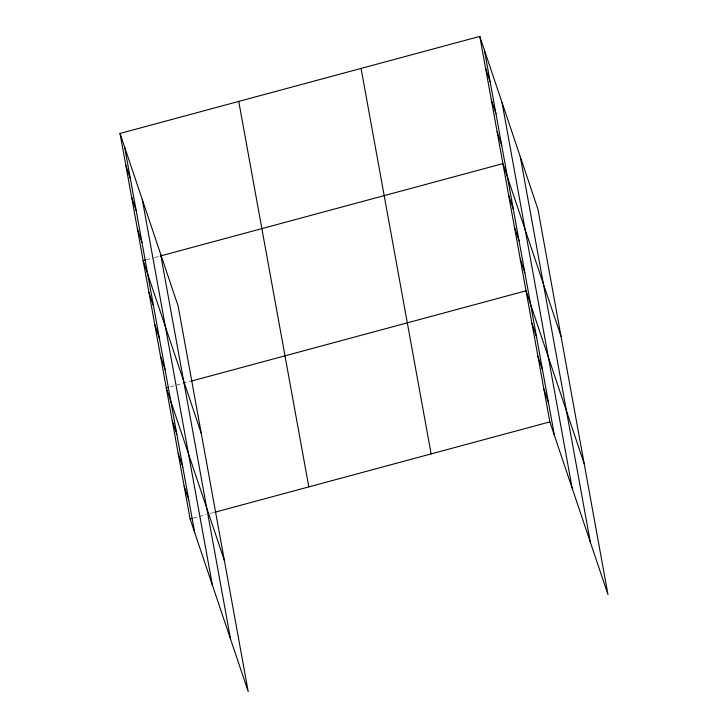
<?xml version="1.0" encoding="UTF-8"?>
<svg xmlns="http://www.w3.org/2000/svg" width="728" height="728" viewBox="0 0 728 728"><rect width="100%" height="100%" fill="white"/><g stroke="black" fill="none" stroke-linecap="round" stroke-linejoin="round"><path stroke-width="0.55" stroke-dasharray="3.64 2.73" d="M146.364 259.778L153.854 257.757M154.918 257.466L159.195 256.311M170.552 386.695L189.808 381.499M193.311 518.045L206.142 514.587M210.419 513.431L213.632 512.567"/><path stroke-width="1.09" d="M120.029 133.433L178.151 306.115L248.212 691.6L190.099 518.909L120.029 133.433L479.788 36.4L537.901 209.091L607.971 594.567L549.849 421.885L479.788 36.4M145.291 260.06L143.152 260.642L201.274 433.324M160.269 256.019L502.911 163.609L561.024 336.3M168.414 387.269L166.275 387.851L224.388 560.533M190.873 381.217L526.025 290.818L584.147 463.509M190.099 518.909L192.238 518.336M214.696 512.275L549.849 421.885M485.567 68.205L490.171 81.882M491.345 100.009L495.95 113.686M497.124 131.804L501.729 145.482M508.69 195.413L513.295 209.091M514.469 227.218L519.073 240.895M520.247 259.013L524.852 272.691M531.986 323.587L536.591 337.264M537.937 356.356L542.542 370.033M543.898 389.116L548.503 402.793M125.808 165.229L130.412 178.906M131.595 197.033L136.2 210.711M137.374 228.838L141.978 242.515M148.931 292.438L153.535 306.124M154.718 324.242L159.314 337.919M160.497 356.047L165.101 369.724M172.236 420.611L176.831 434.288M178.187 453.38L182.792 467.058M184.148 486.149L188.743 499.827M520.238 156.611L590.308 542.096M502.047 102.548L572.117 488.033M484.384 50.077L554.454 435.562M361.07 68.423L431.131 453.908M238.748 101.41L308.818 486.895M160.488 253.644L230.558 639.129M142.297 199.581L212.358 585.066M124.634 147.111L194.704 532.596"/></g></svg>
